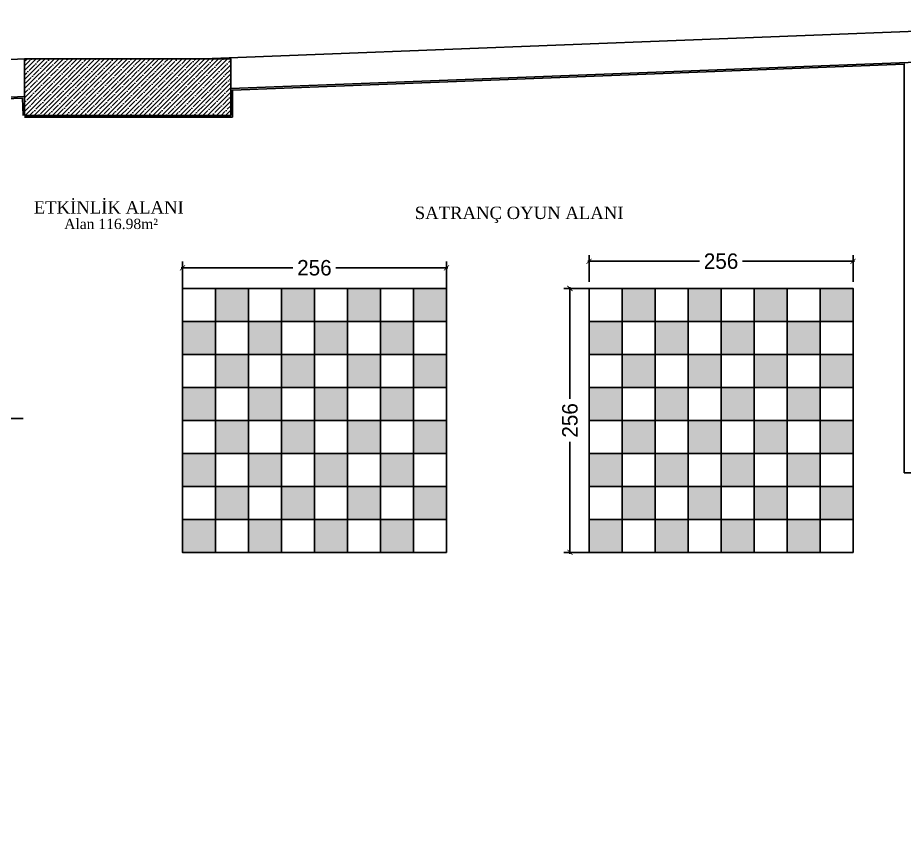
# Model space of a CAD drawing. Header units: millimetres. Extents: x -29311 to -3405, y 28913 to 42880.
# Drawn here: x -10029 to -9169, y 40413 to 41218 of the extents above; entities that cross this region are included whole.
import ezdxf
from ezdxf.enums import TextEntityAlignment as Align

# ---------------------------------------------------------------- set-up
doc = ezdxf.new("R2010")
doc.units = ezdxf.units.MM
for name, color, linetype in [('A-BA', 1, 'Continuous'), ('A-SIVA-ALCIPAN', 247, 'Continuous'), ('A-SIVA-IC', 97, 'Continuous'), ('A-TEFRIS', 251, 'Continuous'), ('A-YAZI', 136, 'Continuous'), ('ARREDI_attrezzature', 175, 'Continuous')]:
    doc.layers.add(name, color=color, linetype=linetype)
doc.layers.add('tarama-betonarme', color=252, linetype='Continuous', lineweight=13)
doc.styles.add('HA_SMART', font='')
doc.styles.add('YAZ-50', font='times.ttf', dxfattribs={"width": 0.9})
doc.styles.get('HA_SMART').set_extended_font_data('Sakkal Majalla')
doc.dimstyles.new('1-100HA', dxfattribs={"dimtxt": 15, "dimasz": 5, "dimexe": 6, "dimexo": 0, "dimgap": 2, "dimtad": 0, "dimdec": 1, "dimrnd": 0.5, "dimzin": 11, "dimtxsty": 'HA_SMART', "dimblk": 'ARCHTICK', "dimcen": 3, "dimdle": 1.25, "dimclrd": 256, "dimclrt": 7, "dimadec": 0, "dimazin": 0, "dimtfac": 1.25, "dimtdec": 1, "dimtofl": 0, "dimtmove": 1, "dimatfit": 3, "dimldrblk": 'ARCHTICK', "dimfxl": 20, "dimfxlon": 1, "dimtolj": 1, "dimtzin": 0, "dimarcsym": 0})

# ---------------------------------------------------------------- blocks, each defined once
blk = doc.blocks.new('MASA TENİSİ')
at = {"layer": 'A-TEFRIS'}
for p, q in [((199.0365, 173.0971), (199.0365, 171.2834)), ((200.4065, 172.9502), (197.6665, 172.9502)), ((197.6665, 172.9502), (197.6665, 171.4302)), ((199.0265, 172.9302), (197.6865, 172.9302)), ((197.6865, 172.9302), (197.6865, 172.2002)), ((199.0265, 172.9302), (199.0265, 172.2002)), ((199.0465, 172.9302), (199.0465, 172.2002)), ((200.3865, 172.9302), (199.0465, 172.9302)), ((200.3865, 172.2002), (200.3865, 172.9302)), ((200.4065, 171.4302), (200.4065, 172.9502)), ((200.0209, 172.5786), (199.9538, 172.4525)), ((200.0009, 172.5197), (199.9915, 172.502)), ((199.9915, 172.502), (200.0068, 172.4882)), ((200.0209, 172.5147), (200.0009, 172.5197)), ((200.0209, 172.5147), (200.0068, 172.4882)), ((200.0068, 172.4882), (200.095, 172.4412)), ((200.0209, 172.5147), (200.1091, 172.4676)), ((197.6865, 172.2002), (199.0265, 172.2002)), ((199.0465, 172.2002), (200.3865, 172.2002)), ((197.6865, 172.1802), (199.0265, 172.1802)), ((197.6865, 172.1802), (197.6865, 171.4502)), ((199.0265, 172.1802), (199.0265, 171.4502)), ((199.0465, 172.1802), (200.3865, 172.1802)), ((199.0465, 172.1802), (199.0465, 171.4502)), ((200.3865, 171.4502), (200.3865, 172.1802)), ((198.0203, 171.7249), (197.9899, 171.8644)), ((197.9726, 171.8029), (197.8749, 171.7816)), ((197.979, 171.7736), (197.8813, 171.7523)), ((197.979, 171.7736), (197.9726, 171.8029)), ((197.9932, 171.8023), (197.9726, 171.8029)), ((197.979, 171.7736), (197.9974, 171.7828)), ((197.9974, 171.7828), (197.9932, 171.8023)), ((197.6665, 171.4302), (200.4065, 171.4302)), ((197.6865, 171.4502), (199.0265, 171.4502)), ((199.0465, 171.4502), (200.3865, 171.4502))]:
    blk.add_line(p, q, dxfattribs=at)
blk.add_lwpolyline([(199.0333, 173.0971), (199.0398, 173.0971), (199.0398, 172.9502), (199.0333, 172.9502)], close=True, dxfattribs=at)
blk.add_circle((199.7237, 172.4775), 0.02, dxfattribs=at)
for centre, radius, start, end in [((199.9256, 172.5485), 0.1, 352.19165, 311.68716), ((200.0544, 172.5308), 0.03, 172.19165, 241.9394), ((200.012, 172.4514), 0.03, 61.9394, 131.68716), ((200.1021, 172.4544), 0.015, 241.9394, 61.9394), ((198.0735, 171.8095), 0.1, 212.53509, 172.0306), ((197.8781, 171.767), 0.015, 102.28284, 282.28284), ((197.9447, 171.8276), 0.03, 282.28284, 352.0306), ((197.9639, 171.7396), 0.03, 32.53509, 102.28284)]:
    blk.add_arc(centre, radius, start, end, dxfattribs=at)
blk = doc.blocks.new('SATRANÇ11')
at = {"layer": 'A-TEFRIS'}
h = blk.add_hatch(dxfattribs=at)
h.set_pattern_fill('DOTS', color=256, scale=0.1)
h.paths.add_polyline_path([(82136.05, 16280.28), (82128.05, 16280.28), (82128.05, 16272.28), (82136.05, 16272.28)])
h.paths.add_polyline_path([(82120.05, 16280.28), (82112.05, 16280.28), (82112.05, 16272.28), (82120.05, 16272.28)])
h.paths.add_polyline_path([(82104.05, 16280.28), (82096.05, 16280.28), (82096.05, 16272.28), (82104.05, 16272.28)])
h.paths.add_polyline_path([(82088.05, 16280.28), (82080.05, 16280.28), (82080.05, 16272.28), (82088.05, 16272.28)])
h = blk.add_hatch(dxfattribs=at)
h.set_pattern_fill('DOTS', color=256, scale=0.1)
h.set_pattern_definition([(0, (-8, -8), (0.079375, 0.15875), [0, -0.15875])])
h.paths.add_polyline_path([(82128.05, 16272.28), (82120.05, 16272.28), (82120.05, 16264.28), (82128.05, 16264.28)])
h.paths.add_polyline_path([(82112.05, 16272.28), (82104.05, 16272.28), (82104.05, 16264.28), (82112.05, 16264.28)])
h.paths.add_polyline_path([(82096.05, 16272.28), (82088.05, 16272.28), (82088.05, 16264.28), (82096.05, 16264.28)])
h.paths.add_polyline_path([(82080.05, 16272.28), (82072.05, 16272.28), (82072.05, 16264.28), (82080.05, 16264.28)])
h = blk.add_hatch(dxfattribs=at)
h.set_pattern_fill('DOTS', color=256, scale=0.1)
h.set_pattern_definition([(0, (0, -16), (0.079375, 0.15875), [0, -0.15875])])
h.paths.add_polyline_path([(82136.05, 16264.28), (82128.05, 16264.28), (82128.05, 16256.28), (82136.05, 16256.28)])
h.paths.add_polyline_path([(82120.05, 16264.28), (82112.05, 16264.28), (82112.05, 16256.28), (82120.05, 16256.28)])
h.paths.add_polyline_path([(82104.05, 16264.28), (82096.05, 16264.28), (82096.05, 16256.28), (82104.05, 16256.28)])
h.paths.add_polyline_path([(82088.05, 16264.28), (82080.05, 16264.28), (82080.05, 16256.28), (82088.05, 16256.28)])
h = blk.add_hatch(dxfattribs=at)
h.set_pattern_fill('DOTS', color=256, scale=0.1)
h.set_pattern_definition([(0, (-8, -24), (0.079375, 0.15875), [0, -0.15875])])
h.paths.add_polyline_path([(82128.05, 16256.28), (82120.05, 16256.28), (82120.05, 16248.28), (82128.05, 16248.28)])
h.paths.add_polyline_path([(82112.05, 16256.28), (82104.05, 16256.28), (82104.05, 16248.28), (82112.05, 16248.28)])
h.paths.add_polyline_path([(82096.05, 16256.28), (82088.05, 16256.28), (82088.05, 16248.28), (82096.05, 16248.28)])
h.paths.add_polyline_path([(82080.05, 16256.28), (82072.05, 16256.28), (82072.05, 16248.28), (82080.05, 16248.28)])
h = blk.add_hatch(dxfattribs=at)
h.set_pattern_fill('DOTS', color=256, scale=0.1)
h.set_pattern_definition([(0, (0, -32), (0.079375, 0.15875), [0, -0.15875])])
h.paths.add_polyline_path([(82136.05, 16248.28), (82128.05, 16248.28), (82128.05, 16240.28), (82136.05, 16240.28)])
h.paths.add_polyline_path([(82120.05, 16248.28), (82112.05, 16248.28), (82112.05, 16240.28), (82120.05, 16240.28)])
h.paths.add_polyline_path([(82104.05, 16248.28), (82096.05, 16248.28), (82096.05, 16240.28), (82104.05, 16240.28)])
h.paths.add_polyline_path([(82088.05, 16248.28), (82080.05, 16248.28), (82080.05, 16240.28), (82088.05, 16240.28)])
h = blk.add_hatch(dxfattribs=at)
h.set_pattern_fill('DOTS', color=256, scale=0.1)
h.set_pattern_definition([(0, (-8, -40), (0.079375, 0.15875), [0, -0.15875])])
h.paths.add_polyline_path([(82128.05, 16240.28), (82120.05, 16240.28), (82120.05, 16232.28), (82128.05, 16232.28)])
h.paths.add_polyline_path([(82112.05, 16240.28), (82104.05, 16240.28), (82104.05, 16232.28), (82112.05, 16232.28)])
h.paths.add_polyline_path([(82096.05, 16240.28), (82088.05, 16240.28), (82088.05, 16232.28), (82096.05, 16232.28)])
h.paths.add_polyline_path([(82080.05, 16240.28), (82072.05, 16240.28), (82072.05, 16232.28), (82080.05, 16232.28)])
h = blk.add_hatch(dxfattribs=at)
h.set_pattern_fill('DOTS', color=256, scale=0.1)
h.set_pattern_definition([(0, (0, -48), (0.079375, 0.15875), [0, -0.15875])])
h.paths.add_polyline_path([(82136.05, 16232.28), (82128.05, 16232.28), (82128.05, 16224.28), (82136.05, 16224.28)])
h.paths.add_polyline_path([(82120.05, 16232.28), (82112.05, 16232.28), (82112.05, 16224.28), (82120.05, 16224.28)])
h.paths.add_polyline_path([(82104.05, 16232.28), (82096.05, 16232.28), (82096.05, 16224.28), (82104.05, 16224.28)])
h.paths.add_polyline_path([(82088.05, 16232.28), (82080.05, 16232.28), (82080.05, 16224.28), (82088.05, 16224.28)])
h = blk.add_hatch(dxfattribs=at)
h.set_pattern_fill('DOTS', color=256, scale=0.1)
h.set_pattern_definition([(0, (-8, -56), (0.079375, 0.15875), [0, -0.15875])])
h.paths.add_polyline_path([(82128.05, 16224.28), (82120.05, 16224.28), (82120.05, 16216.28), (82128.05, 16216.28)])
h.paths.add_polyline_path([(82112.05, 16224.28), (82104.05, 16224.28), (82104.05, 16216.28), (82112.05, 16216.28)])
h.paths.add_polyline_path([(82096.05, 16224.28), (82088.05, 16224.28), (82088.05, 16216.28), (82096.05, 16216.28)])
h.paths.add_polyline_path([(82080.05, 16224.28), (82072.05, 16224.28), (82072.05, 16216.28), (82080.05, 16216.28)])
blk.add_lwpolyline([(82072.05, 16280.28), (82136.05, 16280.28), (82136.05, 16216.28), (82072.05, 16216.28)], close=True, dxfattribs=at)
for points in [[(82072.05, 16280.28), (82072.05, 16216.28)], [(82080.05, 16280.28), (82080.05, 16216.28)], [(82088.05, 16280.28), (82088.05, 16216.28)], [(82096.05, 16280.28), (82096.05, 16216.28)], [(82104.05, 16280.28), (82104.05, 16216.28)], [(82112.05, 16280.28), (82112.05, 16216.28)], [(82120.05, 16280.28), (82120.05, 16216.28)], [(82128.05, 16280.28), (82128.05, 16216.28)], [(82136.05, 16272.28), (82072.05, 16272.28)], [(82136.05, 16264.28), (82072.05, 16264.28)], [(82136.05, 16256.28), (82072.05, 16256.28)], [(82136.05, 16248.28), (82072.05, 16248.28)], [(82136.05, 16240.28), (82072.05, 16240.28)], [(82136.05, 16232.28), (82072.05, 16232.28)], [(82136.05, 16224.28), (82072.05, 16224.28)]]:
    blk.add_lwpolyline(points, dxfattribs=at)
blk = doc.blocks.new('_ArchTick')
at = {"color": 0, "linetype": 'ByBlock', "const_width": 0.15}
blk.add_lwpolyline([(-0.5, -0.5), (0.5, 0.5)], dxfattribs=at)
blk = doc.blocks.new('*D493')
at = {"layer": 'ARREDI_attrezzature', "color": 0, "lineweight": -2, "transparency": 16777216}
for p, q in [((-9869.09, 40955.39), (-9869.09, 40981.35)), ((-9613.09, 40955.39), (-9613.09, 40981.35))]:
    blk.add_line(p, q, dxfattribs=at)
at = {"layer": 'ARREDI_attrezzature', "lineweight": -2, "transparency": 16777216}
for p, q in [((-9870.34, 40975.35), (-9762.01, 40975.35)), ((-9611.84, 40975.35), (-9720.16, 40975.35))]:
    blk.add_line(p, q, dxfattribs=at)
at = {"layer": 'DEFPOINTS', "color": 0, "transparency": 16777216}
for p in [(-9613.09, 40975.35), (-9869.09, 40955.39), (-9613.09, 40955.39)]:
    blk.add_point(p, dxfattribs=at)
at = {"layer": 'ARREDI_attrezzature', "lineweight": -2, "transparency": 16777216, "xscale": 5, "yscale": 5, "zscale": 5, "rotation": 180}
blk.add_blockref('_ArchTick', (-9869.09, 40975.35), dxfattribs=at)
at = {"layer": 'ARREDI_attrezzature', "lineweight": -2, "transparency": 16777216, "xscale": 5, "yscale": 5, "zscale": 5}
blk.add_blockref('_ArchTick', (-9613.09, 40975.35), dxfattribs=at)
at = {"layer": 'ARREDI_attrezzature', "color": 7, "transparency": 16777216, "insert": (-9741.09, 40975.35), "char_height": 15, "attachment_point": 5, "style": 'HA_SMART'}
blk.add_mtext('\\A1;256', dxfattribs=at)
blk = doc.blocks.new('*D494')
at = {"layer": 'ARREDI_attrezzature', "color": 0, "lineweight": -2, "transparency": 16777216}
for p, q in [((-9474.79, 40961.75), (-9474.79, 40987.75)), ((-9218.79, 40961.75), (-9218.79, 40987.75))]:
    blk.add_line(p, q, dxfattribs=at)
at = {"layer": 'ARREDI_attrezzature', "lineweight": -2, "transparency": 16777216}
for p, q in [((-9476.04, 40981.75), (-9367.72, 40981.75)), ((-9217.54, 40981.75), (-9325.86, 40981.75))]:
    blk.add_line(p, q, dxfattribs=at)
at = {"layer": 'DEFPOINTS', "color": 0, "transparency": 16777216}
for p in [(-9218.79, 40981.75), (-9474.79, 40955.39), (-9218.79, 40955.39)]:
    blk.add_point(p, dxfattribs=at)
at = {"layer": 'ARREDI_attrezzature', "lineweight": -2, "transparency": 16777216, "xscale": 5, "yscale": 5, "zscale": 5, "rotation": 180}
blk.add_blockref('_ArchTick', (-9474.79, 40981.75), dxfattribs=at)
at = {"layer": 'ARREDI_attrezzature', "lineweight": -2, "transparency": 16777216, "xscale": 5, "yscale": 5, "zscale": 5}
blk.add_blockref('_ArchTick', (-9218.79, 40981.75), dxfattribs=at)
at = {"layer": 'ARREDI_attrezzature', "color": 7, "transparency": 16777216, "insert": (-9346.79, 40981.75), "char_height": 15, "attachment_point": 5, "style": 'HA_SMART'}
blk.add_mtext('\\A1;256', dxfattribs=at)
blk = doc.blocks.new('*D495')
at = {"layer": 'ARREDI_attrezzature', "color": 0, "lineweight": -2, "transparency": 16777216}
for p, q in [((-9474.79, 40955.39), (-9499.3, 40955.39)), ((-9474.79, 40699.39), (-9499.3, 40699.39))]:
    blk.add_line(p, q, dxfattribs=at)
at = {"layer": 'ARREDI_attrezzature', "lineweight": -2, "transparency": 16777216}
for p, q in [((-9493.3, 40956.64), (-9493.3, 40848.31)), ((-9493.3, 40698.14), (-9493.3, 40806.46))]:
    blk.add_line(p, q, dxfattribs=at)
at = {"layer": 'DEFPOINTS', "color": 0, "transparency": 16777216}
for p in [(-9493.3, 40955.39), (-9474.79, 40955.39), (-9474.79, 40699.39)]:
    blk.add_point(p, dxfattribs=at)
at = {"layer": 'ARREDI_attrezzature', "lineweight": -2, "transparency": 16777216, "xscale": 5, "yscale": 5, "zscale": 5}
for p, rotation in [((-9493.3, 40955.39), 90), ((-9493.3, 40699.39), 270)]:
    blk.add_blockref('_ArchTick', p, dxfattribs=dict(at, rotation=rotation))
at = {"layer": 'ARREDI_attrezzature', "color": 7, "transparency": 16777216, "insert": (-9493.3, 40827.39), "char_height": 15, "attachment_point": 5, "rotation": 90, "style": 'HA_SMART'}
blk.add_mtext('\\A1;256', dxfattribs=at)

msp = doc.modelspace()

# ---------------------------------------------------------------- hatches: boundary and pattern name
at = {"layer": 'tarama-betonarme'}
h = msp.add_hatch(dxfattribs=at)
h.set_pattern_fill('ANSI35', color=256, scale=25, style=0)
h.set_pattern_definition([(45, (-57572.966, 54657.0166), (-4.4194174, 4.4194174), []), (45, (-57568.547, 54657.0166), (-4.4194174, 4.4194174), [7.8125, -1.5625, 0, -1.5625])])
h.paths.add_polyline_path([(-10022.14, 41178.15), (-9822.14, 41178.15), (-9822.14, 41123.16), (-10022.14, 41123.16)])

# ---------------------------------------------------------------- linework, layer by layer
at = {"layer": 'A-BA'}
for p, q in [((-9848.72, 41178.15), (-5888.56, 41331.65)), ((-9822.14, 41149.16), (-5887.39, 41301.68)), ((-10751.69, 41143.15), (-10022.14, 41178.15)), ((-10717.69, 41114.45), (-10022.14, 41141.41))]:
    msp.add_line(p, q, dxfattribs=at)
for points in [[(-9822.14, 41123.16), (-10022.14, 41123.16), (-10022.14, 41178.15), (-9822.14, 41178.15)], [(-10022.14, 41178.15), (-9822.14, 41178.15), (-9822.14, 41123.16), (-10022.14, 41123.16)], [(-9822.14, 41123.16), (-10022.14, 41123.16), (-10022.14, 41178.15), (-9822.14, 41178.15)], [(-10022.14, 41178.15), (-9822.14, 41178.15), (-9822.14, 41123.16), (-10022.14, 41123.16)]]:
    msp.add_lwpolyline(points, close=True, dxfattribs=at)
msp.add_lwpolyline([(-10022.14, 41143.16), (-10022.14, 41123.16), (-9822.14, 41123.16), (-9822.14, 41149.16)], dxfattribs=at)
msp.add_lwpolyline([(-10022.14, 41143.16), (-10022.14, 41123.16), (-9822.14, 41123.16), (-9822.14, 41149.16)], dxfattribs=at)
at = {"layer": 'A-SIVA-ALCIPAN'}
for p, q in [((-9169.14, 41098.15), (-9169.14, 40787.78)), ((-9169.14, 40776.53), (-9169.14, 41098.15))]:
    msp.add_line(p, q, dxfattribs=at)
msp.add_lwpolyline([(-8912.14, 40786.53), (-8812.26, 40786.53), (-8812.26, 40776.53), (-9169.14, 40776.53)], dxfattribs=at)
at = {"layer": 'A-SIVA-IC'}
for points in [[(-10022.14, 41121.65), (-9820.64, 41121.65), (-9820.64, 41147.72), (-9169.14, 41172.97), (-9169.14, 41098.15)], [(-10153.85, 39701.34), (-10153.85, 39727.84), (-10535.19, 39727.84), (-10715.99, 41113.01), (-10024.29, 41139.83), (-10023.64, 41123.1)]]:
    msp.add_lwpolyline(points, dxfattribs=at)

# ---------------------------------------------------------------- block references
at = {"layer": 'A-TEFRIS', "xscale": 100, "yscale": 100, "zscale": 100, "rotation": 90}
msp.add_blockref('MASA TENİSİ', (7104.72, 20925.57), dxfattribs=at)
at = {"layer": 'A-TEFRIS', "xscale": 4, "yscale": 4, "zscale": 4}
for p in [(-338157.3, -24165.72), (-337763.01, -24165.72)]:
    msp.add_blockref('SATRANÇ11', p, dxfattribs=at)

# ---------------------------------------------------------------- texts
at = {"layer": 'A-YAZI', "style": 'YAZ-50'}
for s, height, p in [('ETKİNLİK ALANI ', 12, (-9938.25, 41028)), ('SATRANÇ OYUN ALANI ', 12, (-9540.32, 41022.71)), ('Alan 116.98m²', 10, (-9938.25, 41013))]:
    msp.add_text(s, height=height, dxfattribs=at).set_placement(p, align=Align.CENTER)

# ---------------------------------------------------------------- dimensions: what is measured, and where the dimension line sits
at = {"layer": 'ARREDI_attrezzature'}
for base, p1, p2, picture, middle in [((-9218.79, 40981.75), (-9474.79, 40955.39), (-9218.79, 40955.39), '*D494', (-9346.79, 40981.75)), ((-9613.09, 40975.35), (-9869.09, 40955.39), (-9613.09, 40955.39), '*D493', (-9741.09, 40975.35))]:
    dim = msp.add_linear_dim(base=base, p1=p1, p2=p2, dimstyle='1-100HA', dxfattribs=at)
    dim.commit()
    dim.dimension.update_dxf_attribs({"geometry": picture, "text_midpoint": middle})
dim = msp.add_linear_dim(base=(-9493.3, 40955.39), p1=(-9474.79, 40699.39), p2=(-9474.79, 40955.39), angle=90, dimstyle='1-100HA', dxfattribs=at)
dim.commit()
dim.dimension.update_dxf_attribs({"geometry": '*D495', "text_midpoint": (-9493.3, 40827.39)})

doc.saveas('drawing.dxf')
